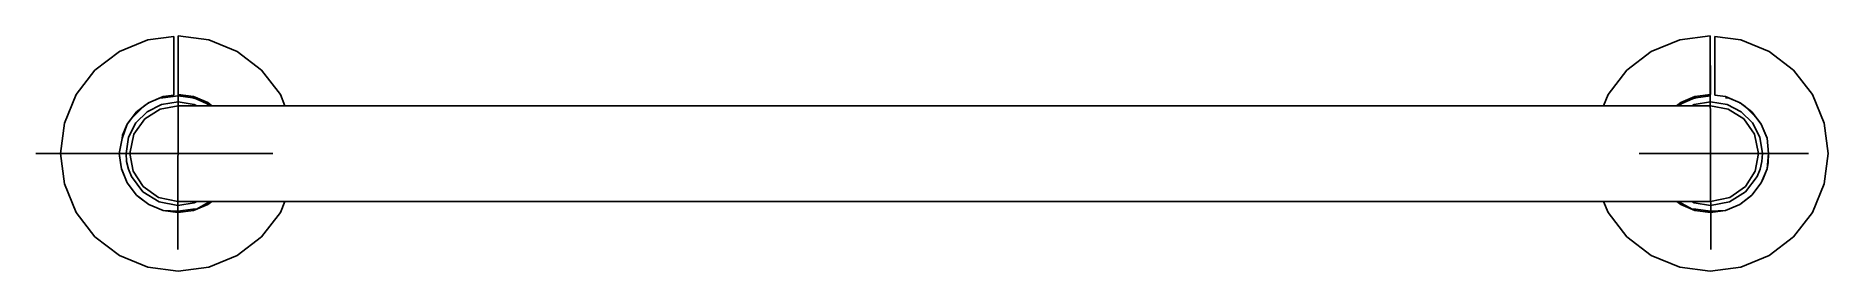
# Model space of a CAD drawing. Extents: x -0.12 to 0.488, y 57.796 to 57.876.
import ezdxf

# ---------------------------------------------------------------- set-up
doc = ezdxf.new("R2010")
doc.units = 0
doc.header["$LTSCALE"] = 0.2
doc.header["$MEASUREMENT"] = 0
doc.linetypes.add('AXES', pattern=[0.54, 0.3, -0.08, 0.08, -0.08])
doc.linetypes.add('CONTINU', pattern=[0])
doc.layers.get('0').update_dxf_attribs({"linetype": 'CONTINUOUS'})
doc.layers.add('DECA_EIXOS', color=5, linetype='AXES')

msp = doc.modelspace()

# ---------------------------------------------------------------- linework, layer by layer
at = {"linetype": 'CONTINU'}
for points in [[(-0.092, 57.87039), (-0.08236, 57.87439)], [(-0.08236, 57.87439), (-0.0735, 57.87555)], [(-0.0735, 57.85555), (-0.0735, 57.87555)], [(-0.072, 57.85575), (-0.072, 57.87575)], [(-0.072, 57.87575), (-0.06165, 57.87439)], [(-0.06165, 57.87439), (-0.052, 57.87039)], [(0.42772, 57.87039), (0.43737, 57.87439)], [(0.43737, 57.87439), (0.44772, 57.87575)], [(0.44775, 57.85575), (0.44772, 57.87575)], [(0.44922, 57.85555), (0.44922, 57.87555)], [(0.44922, 57.87555), (0.45807, 57.87439)], [(0.45807, 57.87439), (0.46772, 57.87039)], [(-0.10029, 57.86403), (-0.092, 57.87039)], [(-0.052, 57.87039), (-0.04372, 57.86403)], [(0.41943, 57.86403), (0.42772, 57.87039)], [(0.46772, 57.87039), (0.476, 57.86403)], [(-0.10664, 57.85575), (-0.10029, 57.86403)], [(-0.04372, 57.86403), (-0.03736, 57.85575)], [(0.41308, 57.85575), (0.41943, 57.86403)], [(0.476, 57.86403), (0.48236, 57.85575)], [(-0.11064, 57.8461), (-0.10664, 57.85575)], [(-0.07718, 57.85507), (-0.0735, 57.85555)], [(-0.072, 57.85575), (-0.06683, 57.85507)], [(-0.03736, 57.85575), (-0.0358, 57.85198)], [(0.41152, 57.85198), (0.41308, 57.85575)], [(0.44254, 57.85507), (0.44775, 57.85575)], [(0.44922, 57.85555), (0.4529, 57.85507)], [(0.48236, 57.85575), (0.48636, 57.8461)], [(-0.08932, 57.84575), (-0.08615, 57.84989)], [(-0.08807, 57.84738), (-0.086, 57.84959)], [(-0.08635, 57.84612), (-0.08253, 57.84993)], [(-0.08615, 57.84989), (-0.08214, 57.85296)], [(-0.086, 57.84959), (-0.08382, 57.85168)], [(-0.08382, 57.85168), (-0.08214, 57.85296)], [(-0.08335, 57.84751), (-0.07811, 57.85085)], [(-0.08253, 57.84993), (-0.0777, 57.85243)], [(-0.08214, 57.85296), (-0.07718, 57.85507)], [(-0.08214, 57.85296), (-0.07843, 57.85455)], [(-0.08214, 57.85296), (-0.08189, 57.85272)], [(-0.07843, 57.85455), (-0.07722, 57.85466)], [(-0.07811, 57.85085), (-0.07204, 57.852)], [(-0.0777, 57.85243), (-0.07204, 57.85334)], [(-0.07722, 57.85466), (-0.07203, 57.85534)], [(-0.07204, 57.85334), (-0.06658, 57.85243)], [(-0.07204, 57.852), (0.44776, 57.852)], [(-0.07203, 57.85534), (-0.06707, 57.85466)], [(-0.06707, 57.85466), (-0.06595, 57.85433)], [(-0.06683, 57.85507), (-0.062, 57.85307)], [(-0.06658, 57.85243), (-0.06571, 57.85198)], [(-0.06595, 57.85433), (-0.06239, 57.85272)], [(-0.06239, 57.85272), (-0.06124, 57.85198)], [(-0.062, 57.85307), (-0.06058, 57.85198)], [(0.43629, 57.85198), (0.43772, 57.85307)], [(0.43695, 57.85198), (0.43811, 57.85272)], [(0.43772, 57.85307), (0.44254, 57.85507)], [(0.43811, 57.85272), (0.44167, 57.85433)], [(0.44143, 57.85198), (0.4423, 57.85243)], [(0.44167, 57.85433), (0.44278, 57.85466)], [(0.4423, 57.85243), (0.44775, 57.85334)], [(0.44278, 57.85466), (0.44786, 57.85533)], [(0.44775, 57.85334), (0.45342, 57.85243)], [(0.44776, 57.852), (0.45383, 57.85085)], [(0.4529, 57.85507), (0.45786, 57.85296)], [(0.45293, 57.85466), (0.45414, 57.85455)], [(0.45342, 57.85243), (0.45825, 57.84993)], [(0.45383, 57.85085), (0.45907, 57.84751)], [(0.45414, 57.85455), (0.45786, 57.85296)], [(0.45761, 57.85272), (0.45786, 57.85296)], [(0.45786, 57.85296), (0.46186, 57.84989)], [(0.45786, 57.85296), (0.45953, 57.85168)], [(0.45825, 57.84993), (0.46206, 57.84612)], [(0.45953, 57.85168), (0.46172, 57.84959)], [(0.46172, 57.84959), (0.46379, 57.84738)], [(0.46186, 57.84989), (0.46504, 57.84575)], [(-0.112, 57.83575), (-0.11064, 57.8461)], [(-0.09108, 57.8408), (-0.08932, 57.84575)], [(-0.09089, 57.84198), (-0.08932, 57.84575)], [(-0.08932, 57.84575), (-0.08807, 57.84738)], [(-0.08884, 57.84129), (-0.08635, 57.84612)], [(-0.08704, 57.84227), (-0.08335, 57.84751)], [(0.45907, 57.84751), (0.46275, 57.84227)], [(0.46206, 57.84612), (0.46456, 57.84129)], [(0.46379, 57.84738), (0.46504, 57.84575)], [(0.46504, 57.84575), (0.46704, 57.84093)], [(0.46504, 57.84575), (0.4666, 57.84198)], [(0.48636, 57.8461), (0.48772, 57.83575)], [(-0.09201, 57.83573), (-0.09108, 57.8408)], [(-0.09108, 57.8408), (-0.09089, 57.84198)], [(-0.08974, 57.83573), (-0.08884, 57.84129)], [(-0.08841, 57.83573), (-0.08704, 57.84227)], [(0.46275, 57.84227), (0.46413, 57.83573)], [(0.46456, 57.84129), (0.46546, 57.83573)], [(0.4666, 57.84198), (0.46704, 57.84093)], [(0.46704, 57.84093), (0.46746, 57.83573)], [(-0.112, 57.83575), (-0.11064, 57.8254)], [(-0.09201, 57.83573), (-0.0916, 57.83271)], [(-0.09201, 57.83573), (-0.09132, 57.83057)], [(-0.0916, 57.83271), (-0.09132, 57.83057)], [(-0.08974, 57.83573), (-0.08953, 57.83303)], [(-0.08953, 57.83303), (-0.08892, 57.8304)], [(-0.08841, 57.83573), (-0.08729, 57.82978)], [(0.463, 57.82978), (0.46413, 57.83573)], [(0.46463, 57.8304), (0.46525, 57.83303)], [(0.46525, 57.83303), (0.46546, 57.83573)], [(0.46704, 57.83057), (0.46746, 57.83573)], [(0.46704, 57.83057), (0.46732, 57.83271)], [(0.46732, 57.83271), (0.46746, 57.83573)], [(0.48636, 57.8254), (0.48772, 57.83575)], [(-0.11064, 57.8254), (-0.10664, 57.81575)], [(-0.09132, 57.83057), (-0.09097, 57.82973)], [(-0.09132, 57.83057), (-0.08932, 57.82575)], [(-0.09097, 57.82973), (-0.08982, 57.82695)], [(-0.08982, 57.82695), (-0.08932, 57.82575)], [(-0.08932, 57.82575), (-0.08615, 57.82161)], [(-0.08892, 57.8304), (-0.0879, 57.8279)], [(-0.0879, 57.8279), (-0.08398, 57.82271)], [(-0.08729, 57.82978), (-0.08395, 57.82454)], [(0.45967, 57.82454), (0.463, 57.82978)], [(0.4597, 57.82271), (0.46362, 57.8279)], [(0.46186, 57.82161), (0.46504, 57.82575)], [(0.46362, 57.8279), (0.46463, 57.8304)], [(0.46504, 57.82575), (0.46704, 57.83057)], [(0.46504, 57.82575), (0.46554, 57.82695)], [(0.46554, 57.82695), (0.46669, 57.82973)], [(0.46669, 57.82973), (0.46704, 57.83057)], [(0.48236, 57.81575), (0.48636, 57.8254)], [(-0.08615, 57.82161), (-0.08545, 57.82107)], [(-0.08615, 57.82161), (-0.082, 57.81843)], [(-0.08545, 57.82107), (-0.082, 57.81843)], [(-0.08398, 57.82271), (-0.07853, 57.81933)], [(-0.08395, 57.82454), (-0.07871, 57.82085)], [(-0.07871, 57.82085), (-0.07212, 57.81947)], [(-0.07853, 57.81933), (-0.07212, 57.81812)], [(-0.07212, 57.81947), (0.44784, 57.81947)], [(-0.07212, 57.81812), (-0.06658, 57.81903)], [(-0.06658, 57.81903), (-0.06571, 57.81948)], [(-0.06239, 57.81873), (-0.06124, 57.81948)], [(-0.062, 57.81843), (-0.06064, 57.81948)], [(-0.03736, 57.81575), (-0.03582, 57.81948)], [(0.41153, 57.81948), (0.41308, 57.81575)], [(0.43635, 57.81948), (0.43772, 57.81843)], [(0.43695, 57.81948), (0.43811, 57.81873)], [(0.44143, 57.81948), (0.4423, 57.81903)], [(0.4423, 57.81903), (0.44784, 57.81812)], [(0.44784, 57.81947), (0.45442, 57.82085)], [(0.44784, 57.81812), (0.45425, 57.81933)], [(0.45425, 57.81933), (0.4597, 57.82271)], [(0.45442, 57.82085), (0.45967, 57.82454)], [(0.45772, 57.81843), (0.46186, 57.82161)], [(0.45772, 57.81843), (0.46116, 57.82107)], [(0.46116, 57.82107), (0.46186, 57.82161)], [(-0.10664, 57.81575), (-0.10029, 57.80747)], [(-0.082, 57.81843), (-0.07932, 57.81732)], [(-0.082, 57.81843), (-0.07718, 57.81643)], [(-0.07932, 57.81732), (-0.07718, 57.81643)], [(-0.07718, 57.81643), (-0.07213, 57.81573)], [(-0.07718, 57.81643), (-0.07213, 57.81613)], [(-0.07213, 57.81613), (-0.06707, 57.81679)], [(-0.07213, 57.81573), (-0.06683, 57.81643)], [(-0.06707, 57.81679), (-0.06583, 57.81684)], [(-0.06683, 57.81643), (-0.062, 57.81843)], [(-0.06583, 57.81684), (-0.06239, 57.81873)], [(-0.04372, 57.80747), (-0.03736, 57.81575)], [(0.41308, 57.81575), (0.41943, 57.80747)], [(0.43772, 57.81843), (0.44254, 57.81643)], [(0.43811, 57.81873), (0.44155, 57.81684)], [(0.44155, 57.81684), (0.44278, 57.81679)], [(0.44254, 57.81643), (0.44785, 57.81573)], [(0.44278, 57.81679), (0.44785, 57.81613)], [(0.44785, 57.81613), (0.4529, 57.81643)], [(0.44785, 57.81573), (0.4529, 57.81643)], [(0.4529, 57.81643), (0.45772, 57.81843)], [(0.4529, 57.81643), (0.45504, 57.81732)], [(0.45504, 57.81732), (0.45772, 57.81843)], [(0.476, 57.80747), (0.48236, 57.81575)], [(-0.10029, 57.80747), (-0.092, 57.80111)], [(-0.052, 57.80111), (-0.04372, 57.80747)], [(0.41943, 57.80747), (0.42772, 57.80111)], [(0.46772, 57.80111), (0.476, 57.80747)], [(-0.092, 57.80111), (-0.08236, 57.79711)], [(-0.06165, 57.79711), (-0.052, 57.80111)], [(0.42772, 57.80111), (0.43737, 57.79711)], [(0.45807, 57.79711), (0.46772, 57.80111)], [(-0.08236, 57.79711), (-0.072, 57.79575)], [(-0.072, 57.79575), (-0.06165, 57.79711)], [(0.43737, 57.79711), (0.44772, 57.79575)], [(0.44772, 57.79575), (0.45807, 57.79711)]]:
    msp.add_lwpolyline(points, dxfattribs=at)
at = {"layer": 'DECA_EIXOS'}
for points in [[(-0.07216, 57.80312), (-0.072, 57.86711)], [(0.44788, 57.80312), (0.44772, 57.8671)], [(-0.12033, 57.83573), (-0.03996, 57.83573)], [(0.4236, 57.83573), (0.48101, 57.83573)]]:
    msp.add_lwpolyline(points, dxfattribs=at)

doc.saveas('drawing.dxf')
